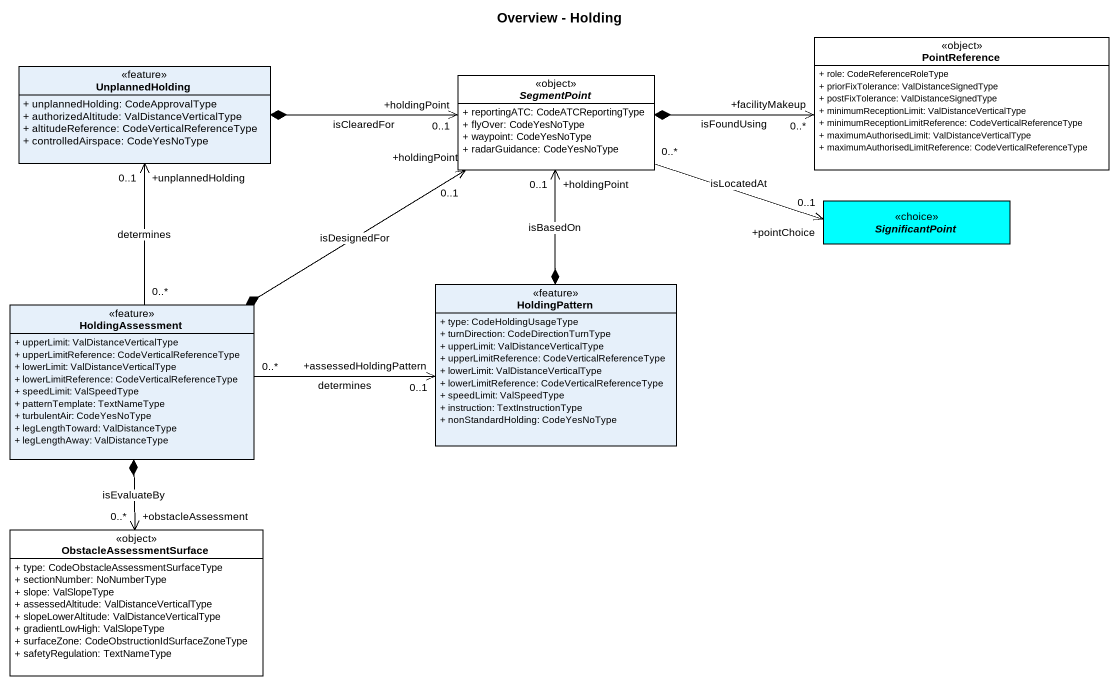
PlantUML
@startuml
title Overview - Holding
hide circle
hide empty members
skinparam classAttributeIconSize 0
class PointReference <<object>> #FFFFFF {
  + role: CodeReferenceRoleType
  + priorFixTolerance: ValDistanceSignedType
  + postFixTolerance: ValDistanceSignedType
  + minimumReceptionLimit: ValDistanceVerticalType
  + minimumReceptionLimitReference: CodeVerticalReferenceType
  + maximumAuthorisedLimit: ValDistanceVerticalType
  + maximumAuthorisedLimitReference: CodeVerticalReferenceType
}
class UnplannedHolding <<feature>> {
  + unplannedHolding: CodeApprovalType
  + authorizedAltitude: ValDistanceVerticalType
  + altitudeReference: CodeVerticalReferenceType
  + controlledAirspace: CodeYesNoType
}
abstract class SegmentPoint <<object>> #FFFFFF {
  + reportingATC: CodeATCReportingType
  + flyOver: CodeYesNoType
  + waypoint: CodeYesNoType
  + radarGuidance: CodeYesNoType
}
abstract class SignificantPoint <<choice>> #00FFFF
class HoldingAssessment <<feature>> {
  + upperLimit: ValDistanceVerticalType
  + upperLimitReference: CodeVerticalReferenceType
  + lowerLimit: ValDistanceVerticalType
  + lowerLimitReference: CodeVerticalReferenceType
  + speedLimit: ValSpeedType
  + patternTemplate: TextNameType
  + turbulentAir: CodeYesNoType
  + legLengthToward: ValDistanceType
  + legLengthAway: ValDistanceType
}
class HoldingPattern <<feature>> {
  + type: CodeHoldingUsageType
  + turnDirection: CodeDirectionTurnType
  + upperLimit: ValDistanceVerticalType
  + upperLimitReference: CodeVerticalReferenceType
  + lowerLimit: ValDistanceVerticalType
  + lowerLimitReference: CodeVerticalReferenceType
  + speedLimit: ValSpeedType
  + instruction: TextInstructionType
  + nonStandardHolding: CodeYesNoType
}
class ObstacleAssessmentSurface <<object>> #FFFFFF {
  + type: CodeObstacleAssessmentSurfaceType
  + sectionNumber: NoNumberType
  + slope: ValSlopeType
  + assessedAltitude: ValDistanceVerticalType
  + slopeLowerAltitude: ValDistanceVerticalType
  + gradientLowHigh: ValSlopeType
  + surfaceZone: CodeObstructionIdSurfaceZoneType
  + safetyRegulation: TextNameType
}
UnplannedHolding *-right-> "+holdingPoint\n0..1" SegmentPoint : isClearedFor
SegmentPoint *-right-> "+facilityMakeup\n0..*" PointReference : isFoundUsing
SegmentPoint "0..*" -right-> "+pointChoice\n0..1" SignificantPoint : isLocatedAt
HoldingAssessment "0..*" -up-> "+unplannedHolding\n0..1" UnplannedHolding : determines
HoldingAssessment *-up-> "+holdingPoint\n0..1" SegmentPoint : isDesignedFor
HoldingAssessment "0..*" -right-> "+assessedHoldingPattern\n0..1" HoldingPattern : determines
HoldingAssessment *--> "+obstacleAssessment\n0..*" ObstacleAssessmentSurface : isEvaluateBy
HoldingPattern *-up-> "+holdingPoint\n0..1" SegmentPoint : isBasedOn
@enduml
